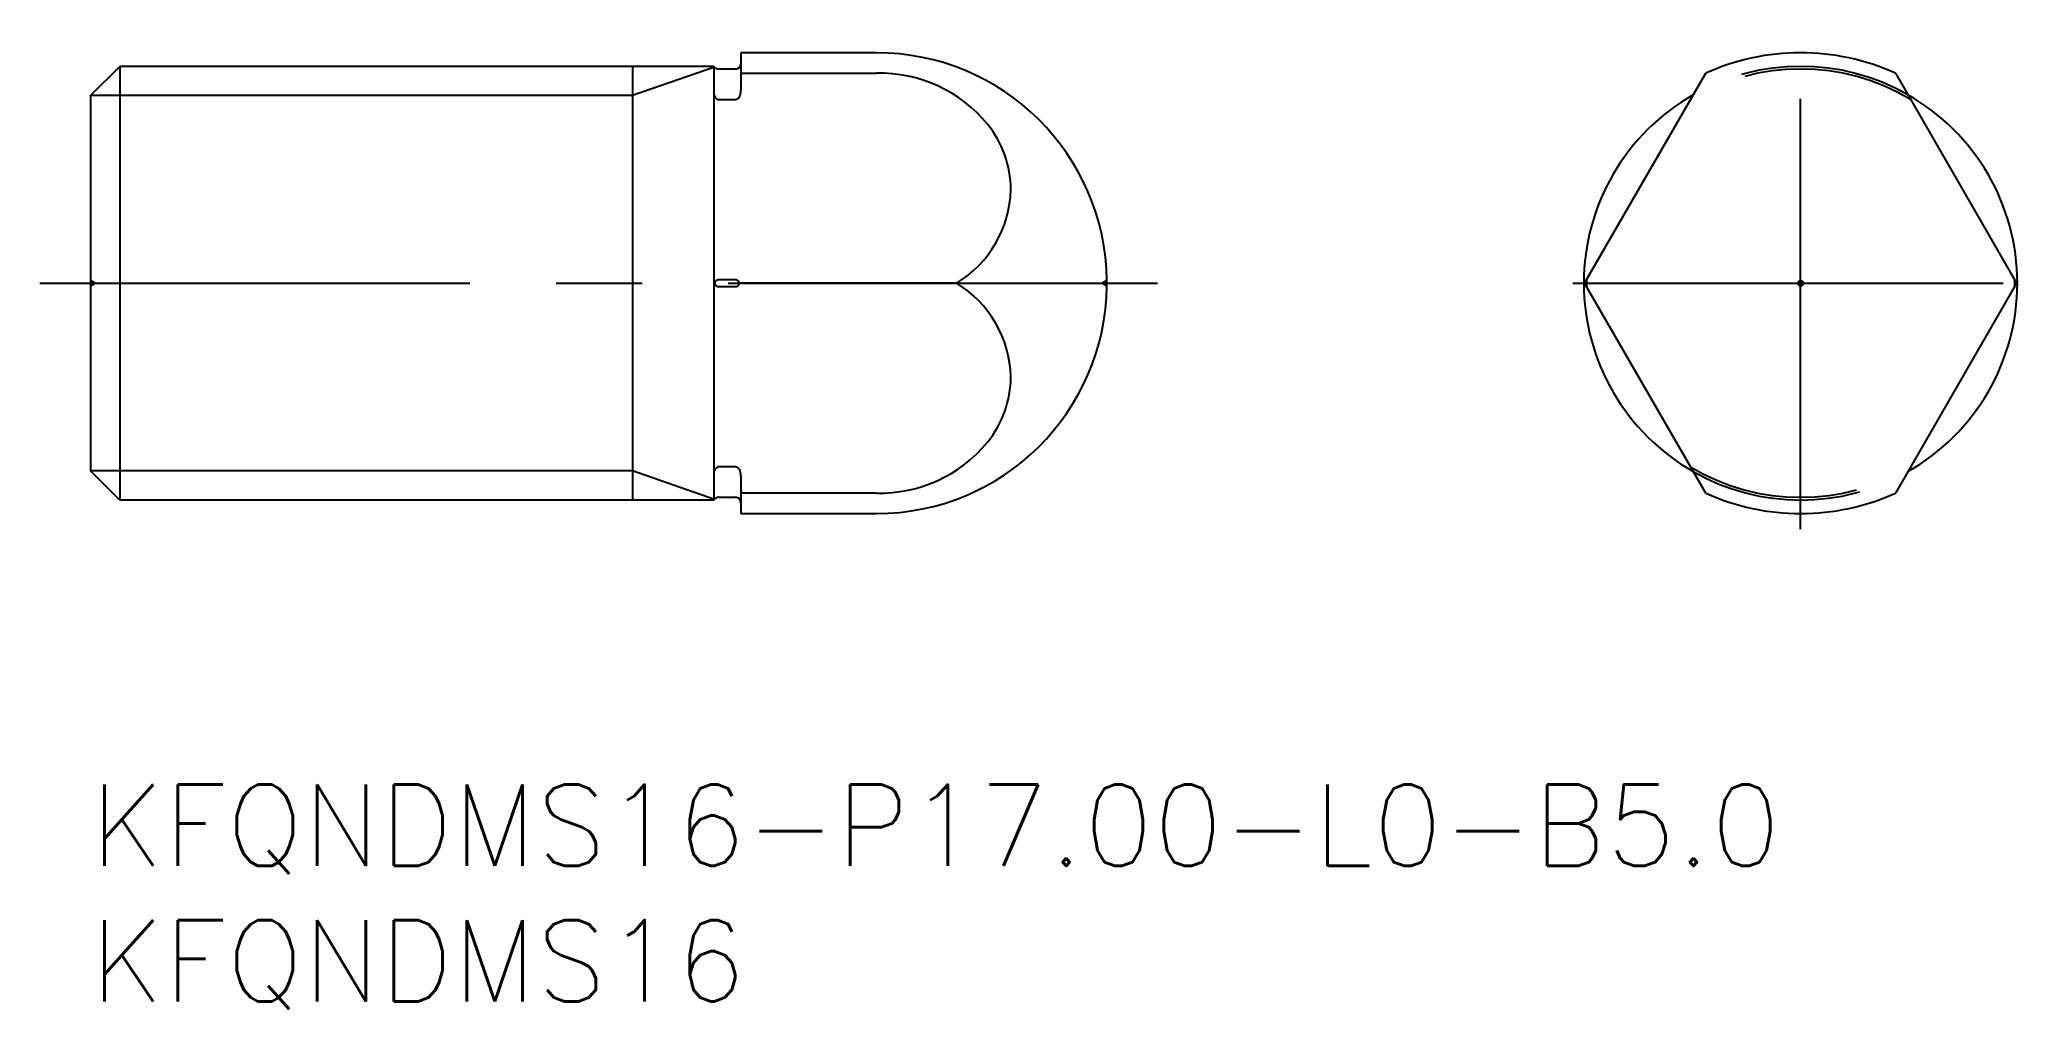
# Model space of a CAD drawing. Extents: x -1.9 to 71.5, y -8.3 to 27.5.
import ezdxf

# ---------------------------------------------------------------- set-up
doc = ezdxf.new("R2010")
doc.units = 0
doc.header["$LTSCALE"] = 0.5
doc.linetypes.add('CENTER', pattern=[50.8, 31.75, -6.35, 6.35, -6.35])
doc.linetypes.add('DASHED', pattern=[19.05, 12.7, -6.35])
for name, color, linetype in [('MSM_CENTER', 1, 'CENTER'), ('MSM_CONTINUOUS', 7, 'CONTINUOUS'), ('MSM_DASHED', 4, 'DASHED'), ('MSM_NARROW', 5, 'CONTINUOUS'), ('MSM_PART_NUMBER', 7, 'CONTINUOUS')]:
    doc.layers.add(name, color=color, linetype=linetype)
doc.styles.get("Standard").update_dxf_attribs({"font": 'txt.shx', "height": 3, "bigfont": 'bigfont.shx'})

msp = doc.modelspace()

# ---------------------------------------------------------------- linework, layer by layer
at = {"layer": 'MSM_CENTER'}
for p, q in [((63.1, 9.428), (63.1, 27.48)), ((-1.875, 18.5), (39.375, 18.5)), ((54.7, 18.5), (71.5, 18.5))]:
    msp.add_line(p, q, dxfattribs=at)
at = {"layer": 'MSM_CONTINUOUS'}
for p, q in [((0, 25.418), (1.082, 26.5)), ((23, 26.5), (1.082, 26.5)), ((1.082, 26.5), (1.082, 10.5)), ((23, 26.5), (23, 10.5)), ((29, 27), (24, 27)), ((24, 27), (24, 25.621)), ((23.8, 26.4), (23.173, 26.4)), ((24, 26.246), (29, 26.246)), ((55.128, 18.5), (59.6, 26.246)), ((66.6, 26.246), (71.072, 18.5)), ((0, 25.418), (0, 11.583)), ((23.007, 25.434), (23, 25.452)), ((23.173, 25.277), (23.8, 25.277)), ((23.019, 18.5), (23, 18.5)), ((23.8, 18.627), (23.173, 18.627)), ((23.173, 18.373), (23.8, 18.373)), ((31.949, 18.5), (23.954, 18.5)), ((37.499, 18.4), (37.499, 18.6)), ((59.6, 10.754), (55.128, 18.5)), ((71.072, 18.5), (66.6, 10.754)), ((1.082, 10.5), (0, 11.583)), ((23.8, 11.723), (23.173, 11.723)), ((24, 11.379), (24, 10)), ((23, 10.5), (1.082, 10.5)), ((23.173, 10.6), (23.8, 10.6)), ((29, 10.754), (24, 10.754)), ((24, 10), (29, 10))]:
    msp.add_line(p, q, dxfattribs=at)
msp.add_circle((63.1, 18.5), 0.0997, dxfattribs=at)
for centre, radius, start, end in [((23.173, 26.6), 0.2, 210, 270), ((23.8, 26.6), 0.2, 270, 0), ((29, 18.5), 8.5, 0.67181, 90), ((63.1, 18.5), 8.5, 65.68426, 114.31574), ((29.106, 21.064), 5.183, 39.60435, 91.16709), ((23.318, 25.548), 0.331, 200.1171, 219.46226), ((23.199, 25.447), 0.176, 218.82384, 246.62584), ((23.173, 25.393), 0.116, 247.52461, 269.95975), ((23.798, 25.404), 0.126, 270.86036, 305.80527), ((23.702, 25.524), 0.28, 307.37007, 343.7802), ((23.474, 25.618), 0.526, 340.85425, 0.28251), ((63.1, 18.5), 8, 119.65613, 240.34387), ((63.1, 18.5), 8, 299.65613, 60.34387), ((30.054, 21.924), 3.904, 0.4065, 38.75322), ((29.82, 22.05), 4.139, 300.94881, 358.6429), ((23.245, 18.404), 0.245, 125.25003, 157.03576), ((23.245, 18.596), 0.245, 202.96424, 234.74997), ((23.174, 18.503), 0.124, 90.59623, 124.82038), ((23.174, 18.497), 0.124, 235.17962, 269.40377), ((23.799, 18.503), 0.124, 55.17962, 89.40377), ((23.799, 18.497), 0.124, 270.59623, 304.82038), ((23.728, 18.404), 0.245, 22.96424, 54.74997), ((23.728, 18.596), 0.245, 305.25003, 337.03576), ((29, 18.5), 8.5, 270, 359.32819), ((29.82, 14.95), 4.139, 1.3571, 59.05119), ((30.054, 15.076), 3.904, 321.24678, 359.5935), ((29.106, 15.936), 5.183, 268.83291, 320.39565), ((23.318, 11.452), 0.331, 140.53774, 159.8829), ((23.199, 11.553), 0.176, 113.37416, 141.17616), ((23.173, 11.607), 0.116, 90.04025, 112.47539), ((23.798, 11.596), 0.126, 54.19473, 89.13964), ((23.702, 11.476), 0.28, 16.2198, 52.62993), ((23.474, 11.382), 0.526, 359.71749, 19.14575), ((23.173, 10.4), 0.2, 90, 150), ((23.8, 10.4), 0.2, 0, 90), ((63.1, 18.5), 8.5, 245.68426, 294.31574)]:
    msp.add_arc(centre, radius, start, end, dxfattribs=at)
at = {"layer": 'MSM_DASHED'}
for p, q in [((0.173, 18.5), (0, 18.6)), ((0, 18.4), (0.173, 18.5)), ((37.499, 18.6), (37.327, 18.5)), ((37.327, 18.5), (37.499, 18.4))]:
    msp.add_line(p, q, dxfattribs=at)
for radius, start, end in [(8, 60.34387, 119.65613), (7.9, 59.08103, 120.91897), (7.9, 179.08103, 180.91897), (7.9, 359.08103, 0.91897), (7.9, 239.08103, 300.91897), (8, 240.34387, 299.65613)]:
    msp.add_arc((63.1, 18.5), radius, start, end, dxfattribs=at)
at = {"layer": 'MSM_NARROW'}
for p, q in [((20, 26.5), (20, 10.5)), ((23.017, 26.475), (20, 25.418)), ((20, 25.418), (0, 25.418)), ((20, 11.583), (0, 11.583)), ((23.017, 10.525), (20, 11.583))]:
    msp.add_line(p, q, dxfattribs=at)

# ---------------------------------------------------------------- texts
at = {"layer": 'MSM_PART_NUMBER'}
for s, p in [('KFQNDMS16-P17.00-L0-B5.0', (0, -3)), ('KFQNDMS16', (0, -8))]:
    msp.add_text(s, height=3, dxfattribs=at).set_placement(p)

doc.saveas('drawing.dxf')
